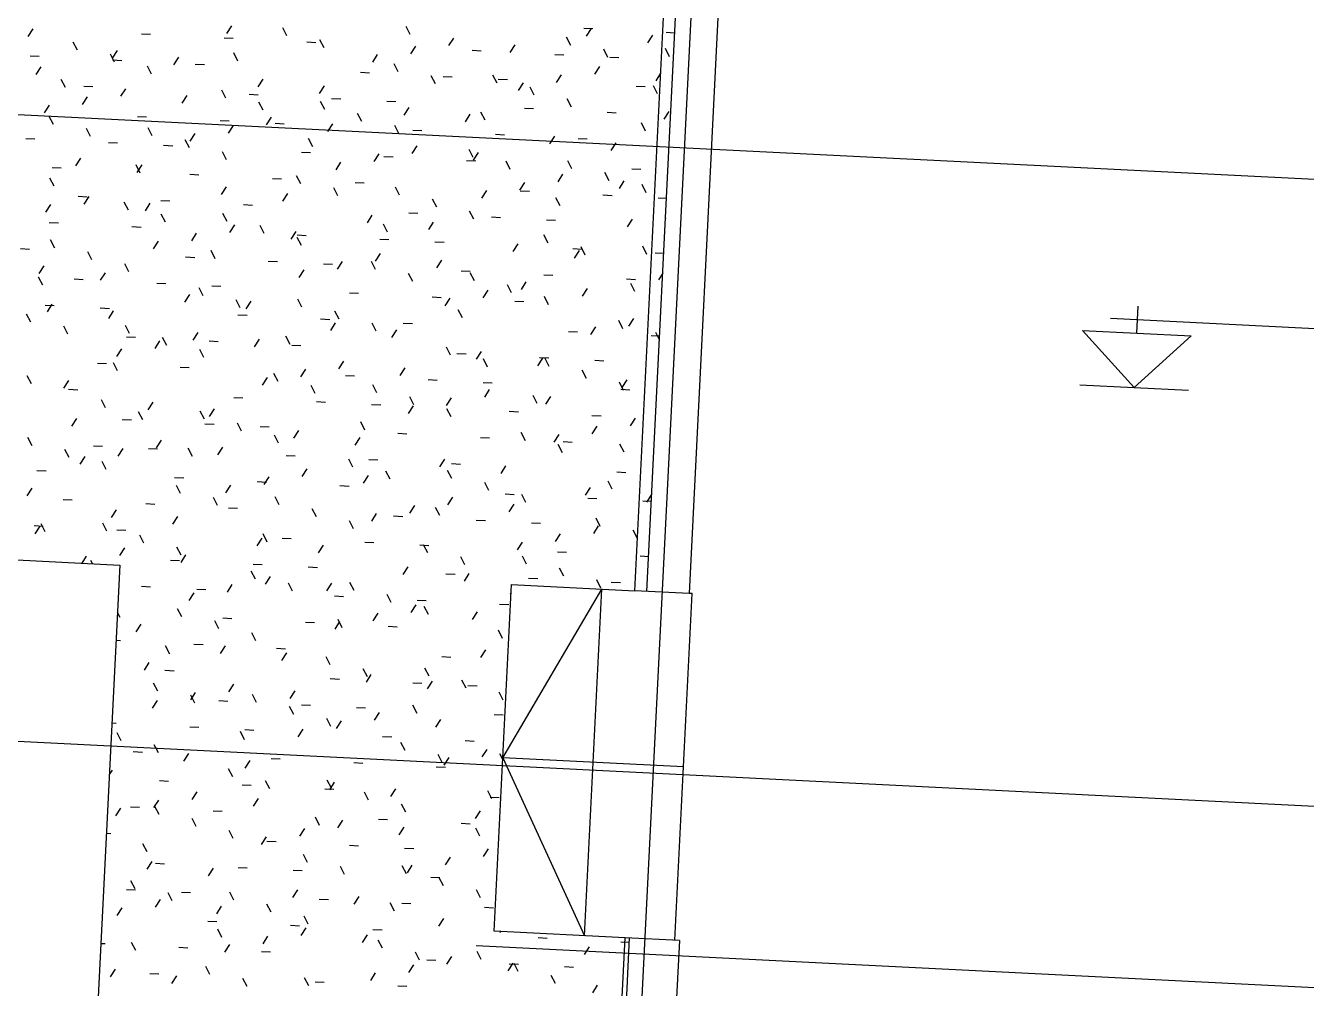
# Model space of a CAD drawing. Extents: x 549999 to 550212, y 1838161 to 1838467.
# Drawn here: x 550120.205 to 550124.451, y 1838351.249 to 1838354.439 of the extents above; entities that cross this region are included whole.
import ezdxf

# ---------------------------------------------------------------- set-up
doc = ezdxf.new("R2010")
doc.units = 0
for name, color, linetype in [('Level 13', 7, 'Continuous'), ('Level 15', 7, 'Continuous'), ('Level 18', 7, 'Continuous'), ('Level 24', 7, 'Continuous'), ('Level 33', 7, 'Continuous'), ('Level 36', 7, 'Continuous'), ('Level 4', 7, 'Continuous'), ('Level 8', 7, 'Continuous'), ('Level 9', 7, 'Continuous')]:
    doc.layers.add(name, color=color, linetype=linetype)

# ---------------------------------------------------------------- blocks, each defined once
blk = doc.blocks.new('SPOT_0')
at = {"layer": 'Level 24'}
for p, q in [((0, 0.2), (0, 0.3)), ((-0.1, 0.25), (0.8, 0.25)), ((0, 0), (-0.2, 0.2)), ((-0.2, 0.2), (0.2, 0.2)), ((0, 0), (-0.2, 0.2)), ((-0.2, 0.2), (0.2, 0.2)), ((0.2, 0.2), (0, 0)), ((0.2, 0.2), (0, 0)), ((-0.2, 0), (0.2, 0))]:
    blk.add_line(p, q, dxfattribs=at)

msp = doc.modelspace()

# ---------------------------------------------------------------- linework, layer by layer
at = {"layer": 'Level 13'}
msp.add_line((550122.3859, 1838351.9823), (550121.7866, 1838352.0122), dxfattribs=at)
at = {"layer": 'Level 15'}
for p, q in [((550120.2282, 1838354.4284), (550120.2118, 1838354.403)), ((550120.8875, 1838354.4379), (550120.8711, 1838354.4126)), ((550121.0711, 1838354.4048), (550121.0574, 1838354.4317)), ((550121.48, 1838354.4089), (550121.4663, 1838354.4358)), ((550122.055, 1838354.4304), (550122.0851, 1838354.4289)), ((550122.0797, 1838354.4298), (550122.0633, 1838354.4044)), ((550120.3764, 1838354.357), (550120.3626, 1838354.3839)), ((550120.5892, 1838354.4121), (550120.6193, 1838354.4106)), ((550120.8632, 1838354.3984), (550120.8933, 1838354.3969)), ((550121.1372, 1838354.3847), (550121.1673, 1838354.3832)), ((550121.1942, 1838354.3652), (550121.1805, 1838354.392)), ((550121.6236, 1838354.3978), (550121.6073, 1838354.3725)), ((550122.012, 1838354.3734), (550121.9983, 1838354.4002)), ((550122.2829, 1838354.4074), (550122.2666, 1838354.382)), ((550122.329, 1838354.4167), (550122.3573, 1838354.4153)), ((550120.2193, 1838354.339), (550120.2495, 1838354.3375)), ((550120.4995, 1838354.3173), (550120.4857, 1838354.3442)), ((550120.5082, 1838354.3563), (550120.4919, 1838354.331)), ((550120.9084, 1838354.3214), (550120.8946, 1838354.3483)), ((550121.3708, 1838354.3434), (550121.3544, 1838354.3181)), ((550121.4972, 1838354.3706), (550121.4808, 1838354.3453)), ((550121.6851, 1838354.3573), (550121.7152, 1838354.3558)), ((550121.8269, 1838354.3754), (550121.8105, 1838354.3501)), ((550121.9591, 1838354.3436), (550121.9892, 1838354.3421)), ((550122.1351, 1838354.3337), (550122.1214, 1838354.3606)), ((550122.3396, 1838354.3357), (550122.3258, 1838354.3626)), ((550120.2554, 1838354.302), (550120.239, 1838354.2766)), ((550120.4933, 1838354.3253), (550120.5234, 1838354.3238)), ((550120.6226, 1838354.2777), (550120.6088, 1838354.3045)), ((550120.7115, 1838354.3339), (550120.6951, 1838354.3086)), ((550120.7673, 1838354.3116), (550120.7974, 1838354.3101)), ((550121.4404, 1838354.2859), (550121.4266, 1838354.3127)), ((550122.1069, 1838354.3034), (550122.0905, 1838354.278)), ((550122.1417, 1838354.3345), (550122.1719, 1838354.333)), ((550120.3367, 1838354.2339), (550120.323, 1838354.2608)), ((550120.9915, 1838354.2619), (550120.9751, 1838354.2365)), ((550121.3152, 1838354.2842), (550121.3454, 1838354.2827)), ((550121.5635, 1838354.2462), (550121.5497, 1838354.273)), ((550121.5892, 1838354.2706), (550121.6194, 1838354.269)), ((550121.7679, 1838354.2482), (550121.7542, 1838354.2751)), ((550121.7719, 1838354.2614), (550121.802, 1838354.2599)), ((550121.9805, 1838354.2762), (550121.9641, 1838354.2508)), ((550122.3101, 1838354.2809), (550122.2938, 1838354.2556)), ((550120.3974, 1838354.2386), (550120.4276, 1838354.2371)), ((550120.5354, 1838354.2299), (550120.5191, 1838354.2046)), ((550120.8687, 1838354.1983), (550120.855, 1838354.2252)), ((550120.9454, 1838354.2112), (550120.9755, 1838354.2097)), ((550121.1947, 1838354.2394), (550121.1784, 1838354.2141)), ((550121.8541, 1838354.249), (550121.8377, 1838354.2236)), ((550121.891, 1838354.2086), (550121.8772, 1838354.2354)), ((550122.2285, 1838354.2386), (550122.2586, 1838354.2371)), ((550122.2999, 1838354.2127), (550122.2862, 1838354.2395)), ((550120.2826, 1838354.1755), (550120.2662, 1838354.1502)), ((550120.409, 1838354.2027), (550120.3926, 1838354.1774)), ((550120.7387, 1838354.2075), (550120.7223, 1838354.1821)), ((550120.9918, 1838354.1587), (550120.978, 1838354.1855)), ((550121.1963, 1838354.1607), (550121.1825, 1838354.1876)), ((550121.2193, 1838354.1975), (550121.2495, 1838354.196)), ((550121.402, 1838354.1884), (550121.4321, 1838354.1869)), ((550122.0141, 1838354.1689), (550122.0003, 1838354.1958)), ((550120.2971, 1838354.1108), (550120.2833, 1838354.1377)), ((550120.5755, 1838354.1381), (550120.6056, 1838354.1366)), ((550121.0187, 1838354.1354), (550121.0023, 1838354.1101)), ((550121.3193, 1838354.1211), (550121.3056, 1838354.1479)), ((550121.4748, 1838354.1674), (550121.4584, 1838354.1421)), ((550121.678, 1838354.145), (550121.6616, 1838354.1196)), ((550121.7283, 1838354.1252), (550121.7145, 1838354.152)), ((550121.8586, 1838354.1655), (550121.8888, 1838354.164)), ((550122.1326, 1838354.1518), (550122.1627, 1838354.1503)), ((550122.3373, 1838354.1545), (550122.321, 1838354.1292)), ((550120.4201, 1838354.0712), (550120.4064, 1838354.098)), ((550120.6246, 1838354.0732), (550120.6108, 1838354.1001)), ((550120.8495, 1838354.1244), (550120.8796, 1838354.1229)), ((550120.8923, 1838354.1083), (550120.8759, 1838354.0829)), ((550121.0321, 1838354.1153), (550121.0623, 1838354.1138)), ((550121.2219, 1838354.113), (550121.2056, 1838354.0877)), ((550121.4424, 1838354.0814), (550121.4287, 1838354.1083)), ((550121.4888, 1838354.0925), (550121.5189, 1838354.091)), ((550122.2603, 1838354.0896), (550122.2465, 1838354.1164)), ((550120.2056, 1838354.0651), (550120.2358, 1838354.0636)), ((550120.4796, 1838354.0514), (550120.5097, 1838354.0499)), ((550120.6623, 1838354.0422), (550120.6924, 1838354.0407)), ((550120.7477, 1838354.0336), (550120.7339, 1838354.0604)), ((550120.7659, 1838354.0811), (550120.7495, 1838354.0557)), ((550121.1566, 1838354.0376), (550121.1428, 1838354.0645)), ((550121.7627, 1838354.0788), (550121.7929, 1838354.0773)), ((550121.9581, 1838354.0729), (550121.9417, 1838354.0476)), ((550122.0367, 1838354.0651), (550122.0669, 1838354.0636)), ((550122.1613, 1838354.0505), (550122.1449, 1838354.0252)), ((550120.3866, 1838353.9995), (550120.3702, 1838353.9741)), ((550120.8708, 1838353.9939), (550120.857, 1838354.0207)), ((550121.1189, 1838354.0194), (550121.149, 1838354.0179)), ((550121.3755, 1838354.0138), (550121.3592, 1838353.9884)), ((550121.3929, 1838354.0057), (550121.423, 1838354.0042)), ((550121.502, 1838354.041), (550121.4856, 1838354.0156)), ((550121.6886, 1838354.0021), (550121.6748, 1838354.0289)), ((550121.7052, 1838354.0186), (550121.6888, 1838353.9932)), ((550120.2924, 1838353.9692), (550120.3225, 1838353.9677)), ((550120.5849, 1838353.9501), (550120.5712, 1838353.977)), ((550120.5898, 1838353.9771), (550120.5734, 1838353.9517)), ((550121.2491, 1838353.9866), (550121.2328, 1838353.9613)), ((550121.6668, 1838353.992), (550121.697, 1838353.9905)), ((550121.8117, 1838353.9624), (550121.7979, 1838353.9893)), ((550122.0161, 1838353.9645), (550122.0024, 1838353.9913)), ((550122.2148, 1838353.9646), (550122.2449, 1838353.9631)), ((550120.2991, 1838353.9064), (550120.2853, 1838353.9332)), ((550120.749, 1838353.9463), (550120.7792, 1838353.9448)), ((550121.023, 1838353.9326), (550121.0531, 1838353.9311)), ((550121.1169, 1838353.9146), (550121.1032, 1838353.9414)), ((550121.297, 1838353.9189), (550121.3271, 1838353.9174)), ((550121.8588, 1838353.9193), (550121.8424, 1838353.894)), ((550121.9852, 1838353.9465), (550121.9689, 1838353.9212)), ((550122.1392, 1838353.9248), (550122.1255, 1838353.9516)), ((550122.1885, 1838353.9241), (550122.1721, 1838353.8987)), ((550120.3792, 1838353.8733), (550120.4093, 1838353.8718)), ((550120.4138, 1838353.8731), (550120.3974, 1838353.8477)), ((550120.8699, 1838353.905), (550120.8535, 1838353.8797)), ((550121.0731, 1838353.8826), (550121.0567, 1838353.8573)), ((550121.24, 1838353.8749), (550121.2263, 1838353.9018)), ((550121.4445, 1838353.8769), (550121.4307, 1838353.9038)), ((550121.7324, 1838353.8921), (550121.716, 1838353.8668)), ((550121.8449, 1838353.8916), (550121.8751, 1838353.89)), ((550122.1189, 1838353.8779), (550122.149, 1838353.8763)), ((550122.2623, 1838353.8851), (550122.2485, 1838353.912)), ((550120.2873, 1838353.8459), (550120.271, 1838353.8205)), ((550120.5453, 1838353.8271), (550120.5315, 1838353.8539)), ((550120.617, 1838353.8506), (550120.6006, 1838353.8253)), ((550120.6531, 1838353.8596), (550120.6833, 1838353.8581)), ((550120.9271, 1838353.8459), (550120.9572, 1838353.8444)), ((550121.5676, 1838353.8373), (550121.5538, 1838353.8641)), ((550121.9765, 1838353.8414), (550121.9627, 1838353.8682)), ((550122.3016, 1838353.8687), (550122.3299, 1838353.8673)), ((550120.2833, 1838353.7865), (550120.3134, 1838353.785)), ((550120.6684, 1838353.7874), (550120.6546, 1838353.8142)), ((550120.8728, 1838353.7894), (550120.8591, 1838353.8163)), ((550121.3531, 1838353.8106), (550121.3367, 1838353.7852)), ((550121.4751, 1838353.8185), (550121.5052, 1838353.817)), ((550121.5564, 1838353.7881), (550121.54, 1838353.7628)), ((550121.6906, 1838353.7976), (550121.6769, 1838353.8245)), ((550121.749, 1838353.8048), (550121.7792, 1838353.8033)), ((550121.9317, 1838353.7957), (550121.9618, 1838353.7942)), ((550122.2157, 1838353.7977), (550122.1993, 1838353.7723)), ((550122.3266, 1838353.8009), (550122.3257, 1838353.7995)), ((550120.5572, 1838353.7728), (550120.5874, 1838353.7713)), ((550120.7706, 1838353.7514), (550120.7542, 1838353.7261)), ((550120.897, 1838353.7786), (550120.8807, 1838353.7533)), ((550120.9959, 1838353.7498), (550120.9821, 1838353.7766)), ((550121.1003, 1838353.7562), (550121.0839, 1838353.7308)), ((550121.1052, 1838353.7454), (550121.1353, 1838353.7439)), ((550121.4048, 1838353.7539), (550121.391, 1838353.7807)), ((550121.9368, 1838353.7183), (550121.923, 1838353.7451)), ((550120.3012, 1838353.7019), (550120.2874, 1838353.7288)), ((550120.6442, 1838353.7242), (550120.6278, 1838353.6989)), ((550121.119, 1838353.7101), (550121.1052, 1838353.737)), ((550121.3792, 1838353.7317), (550121.4093, 1838353.7302)), ((550121.5618, 1838353.7226), (550121.592, 1838353.7211)), ((550121.8364, 1838353.7161), (550121.82, 1838353.6907)), ((550122.0599, 1838353.6786), (550122.0461, 1838353.7055)), ((550122.2643, 1838353.6807), (550122.2506, 1838353.7075)), ((550120.1874, 1838353.6998), (550120.2175, 1838353.6982)), ((550120.4242, 1838353.6623), (550120.4105, 1838353.6891)), ((550120.7353, 1838353.6724), (550120.7655, 1838353.6709)), ((550120.8332, 1838353.6664), (550120.8194, 1838353.6932)), ((550121.3803, 1838353.6841), (550121.3639, 1838353.6588)), ((550121.5835, 1838353.6617), (550121.5672, 1838353.6364)), ((550122.0185, 1838353.6998), (550122.0486, 1838353.6983)), ((550122.0396, 1838353.6937), (550122.0233, 1838353.6683)), ((550122.2924, 1838353.6861), (550122.3208, 1838353.6847)), ((550120.2649, 1838353.6426), (550120.2485, 1838353.6173)), ((550120.4682, 1838353.6202), (550120.4518, 1838353.5949)), ((550120.5473, 1838353.6226), (550120.5336, 1838353.6495)), ((550121.0093, 1838353.6587), (550121.0394, 1838353.6572)), ((550121.1275, 1838353.6298), (550121.1111, 1838353.6044)), ((550121.192, 1838353.6495), (550121.2221, 1838353.648)), ((550121.2539, 1838353.6569), (550121.2375, 1838353.6316)), ((550121.3651, 1838353.6308), (550121.3514, 1838353.6576)), ((550121.4882, 1838353.5911), (550121.4745, 1838353.618)), ((550121.6486, 1838353.6267), (550121.6787, 1838353.6252)), ((550121.6927, 1838353.5932), (550121.6789, 1838353.62)), ((550122.3175, 1838353.6182), (550122.3033, 1838353.5963)), ((550120.2615, 1838353.5788), (550120.2477, 1838353.6057)), ((550120.3655, 1838353.5993), (550120.3956, 1838353.5978)), ((550120.6394, 1838353.5856), (550120.6696, 1838353.5841)), ((550120.8221, 1838353.5765), (550120.8522, 1838353.575)), ((550121.8158, 1838353.5535), (550121.802, 1838353.5803)), ((550121.8636, 1838353.5897), (550121.8472, 1838353.5643)), ((550121.9226, 1838353.613), (550121.9527, 1838353.6115)), ((550122.1965, 1838353.5993), (550122.2267, 1838353.5978)), ((550122.2247, 1838353.5576), (550122.2109, 1838353.5844)), ((550120.7482, 1838353.5482), (550120.7318, 1838353.5228)), ((550120.7935, 1838353.5433), (550120.7797, 1838353.5701)), ((550121.121, 1838353.5057), (550121.1073, 1838353.5325)), ((550121.2787, 1838353.5536), (550121.3089, 1838353.5521)), ((550121.5527, 1838353.5399), (550121.5828, 1838353.5384)), ((550121.6107, 1838353.5353), (550121.5944, 1838353.5099)), ((550121.7372, 1838353.5625), (550121.7208, 1838353.5371)), ((550121.9388, 1838353.5138), (550121.9251, 1838353.5407)), ((550122.0668, 1838353.5672), (550122.0504, 1838353.5419)), ((550120.2696, 1838353.5125), (550120.2997, 1838353.511)), ((550120.2921, 1838353.5162), (550120.2757, 1838353.4909)), ((550120.4522, 1838353.5034), (550120.4824, 1838353.5019)), ((550120.4953, 1838353.4938), (550120.479, 1838353.4684)), ((550120.9166, 1838353.5036), (550120.9028, 1838353.5305)), ((550120.9514, 1838353.5258), (550120.935, 1838353.5004)), ((550121.2441, 1838353.466), (550121.2303, 1838353.4928)), ((550121.653, 1838353.4701), (550121.6393, 1838353.4969)), ((550121.8267, 1838353.5262), (550121.8568, 1838353.5247)), ((550120.2218, 1838353.4558), (550120.2081, 1838353.4826)), ((550120.9088, 1838353.4806), (550120.939, 1838353.4791)), ((550121.1828, 1838353.4669), (550121.213, 1838353.4654)), ((550121.2315, 1838353.4537), (550121.2151, 1838353.4284)), ((550121.3672, 1838353.4263), (550121.3534, 1838353.4532)), ((550121.4568, 1838353.4532), (550121.4869, 1838353.4517)), ((550122.185, 1838353.4345), (550122.1712, 1838353.4614)), ((550122.2204, 1838353.468), (550122.2041, 1838353.4427)), ((550120.3449, 1838353.4161), (550120.3311, 1838353.443)), ((550120.5494, 1838353.4181), (550120.5356, 1838353.445)), ((550120.539, 1838353.4075), (550120.5691, 1838353.406)), ((550120.6724, 1838353.3785), (550120.6587, 1838353.4053)), ((550120.7754, 1838353.4218), (550120.759, 1838353.3964)), ((550121.0814, 1838353.3826), (550121.0676, 1838353.4094)), ((550121.4347, 1838353.4313), (550121.4183, 1838353.4059)), ((550122.0048, 1838353.4258), (550122.0349, 1838353.4243)), ((550122.094, 1838353.4408), (550122.0776, 1838353.4155)), ((550122.2787, 1838353.4121), (550122.3071, 1838353.4107)), ((550122.3065, 1838353.398), (550122.2943, 1838353.4217)), ((550120.5225, 1838353.3674), (550120.5062, 1838353.342)), ((550120.649, 1838353.3946), (550120.6326, 1838353.3692)), ((550120.7955, 1838353.3388), (550120.7818, 1838353.3657)), ((550120.813, 1838353.3938), (550120.8431, 1838353.3923)), ((550120.9786, 1838353.3993), (550120.9622, 1838353.374)), ((550121.0869, 1838353.3801), (550121.1171, 1838353.3786)), ((550121.6134, 1838353.347), (550121.5996, 1838353.3738)), ((550120.4431, 1838353.3208), (550120.4732, 1838353.3192)), ((550120.5097, 1838353.2951), (550120.4959, 1838353.3219)), ((550121.2587, 1838353.3273), (550121.2423, 1838353.3019)), ((550121.6349, 1838353.3527), (550121.665, 1838353.3512)), ((550121.7147, 1838353.3592), (550121.6984, 1838353.3339)), ((550121.7364, 1838353.3073), (550121.7227, 1838353.3342)), ((550121.918, 1838353.3368), (550121.9016, 1838353.3115)), ((550121.9089, 1838353.339), (550121.939, 1838353.3375)), ((550121.9409, 1838353.3094), (550121.9271, 1838353.3362)), ((550122.0915, 1838353.3299), (550122.1217, 1838353.3284)), ((550120.2239, 1838353.2513), (550120.2101, 1838353.2782)), ((550120.7171, 1838353.3071), (550120.7472, 1838353.3056)), ((550121.0417, 1838353.2595), (550121.0279, 1838353.2863)), ((550121.1322, 1838353.3001), (550121.1159, 1838353.2747)), ((550121.265, 1838353.2797), (550121.2952, 1838353.2782)), ((550121.4619, 1838353.3049), (550121.4455, 1838353.2795)), ((550122.064, 1838353.2697), (550122.0502, 1838353.2966)), ((550120.3465, 1838353.2634), (550120.3301, 1838353.238)), ((550121.0058, 1838353.2729), (550120.9894, 1838353.2476)), ((550121.1648, 1838353.2198), (550121.151, 1838353.2467)), ((550121.3692, 1838353.2219), (550121.3555, 1838353.2487)), ((550121.539, 1838353.266), (550121.5691, 1838353.2645)), ((550121.7216, 1838353.2568), (550121.7518, 1838353.2553)), ((550122.1871, 1838353.23), (550122.1733, 1838353.2569)), ((550122.198, 1838353.2648), (550122.1816, 1838353.2394)), ((550120.3472, 1838353.234), (550120.3773, 1838353.2325)), ((550120.47, 1838353.172), (550120.4563, 1838353.1988)), ((550120.8951, 1838353.2066), (550120.9253, 1838353.2051)), ((550121.1691, 1838353.1929), (550121.1993, 1838353.1914)), ((550121.4923, 1838353.1822), (550121.4786, 1838353.2091)), ((550121.6155, 1838353.2056), (550121.5991, 1838353.1803)), ((550121.7419, 1838353.2328), (550121.7256, 1838353.2075)), ((550121.9012, 1838353.1863), (550121.8875, 1838353.2131)), ((550121.9452, 1838353.2104), (550121.9288, 1838353.185)), ((550122.1783, 1838353.234), (550122.2084, 1838353.2325)), ((550120.5931, 1838353.1323), (550120.5794, 1838353.1592)), ((550120.6265, 1838353.1913), (550120.6102, 1838353.166)), ((550120.7976, 1838353.1344), (550120.7838, 1838353.1612)), ((550120.8298, 1838353.1689), (550120.8134, 1838353.1436)), ((550121.3518, 1838353.1838), (550121.3819, 1838353.1823)), ((550121.4891, 1838353.1784), (550121.4727, 1838353.1531)), ((550121.6154, 1838353.1425), (550121.6016, 1838353.1694)), ((550121.8084, 1838353.1609), (550121.8385, 1838353.1594)), ((550120.3737, 1838353.1369), (550120.3573, 1838353.1116)), ((550120.5253, 1838353.1335), (550120.5554, 1838353.132)), ((550120.7993, 1838353.1198), (550120.8294, 1838353.1183)), ((550120.9207, 1838353.0947), (550120.9069, 1838353.1215)), ((550120.9819, 1838353.1107), (550121.012, 1838353.1092)), ((550121.3296, 1838353.0988), (550121.3158, 1838353.1256)), ((550122.0824, 1838353.1472), (550122.1125, 1838353.1457)), ((550122.0988, 1838353.1112), (550122.0824, 1838353.0858)), ((550122.2252, 1838353.1383), (550122.2088, 1838353.113)), ((550120.2259, 1838353.0469), (550120.2122, 1838353.0737)), ((550120.6537, 1838353.0649), (550120.6373, 1838353.0396)), ((550121.0437, 1838353.055), (550121.03, 1838353.0819)), ((550121.1098, 1838353.0969), (550121.0934, 1838353.0715)), ((550121.313, 1838353.0744), (550121.2967, 1838353.0491)), ((550121.4385, 1838353.0879), (550121.4687, 1838353.0864)), ((550121.7125, 1838353.0742), (550121.7427, 1838353.0727)), ((550121.8616, 1838353.0632), (550121.8478, 1838353.0901)), ((550121.9724, 1838353.084), (550121.956, 1838353.0586)), ((550120.349, 1838353.0072), (550120.3352, 1838353.034)), ((550120.4294, 1838353.0468), (550120.4595, 1838353.0453)), ((550120.5273, 1838353.0377), (550120.5109, 1838353.0124)), ((550120.612, 1838353.0376), (550120.6422, 1838353.0361)), ((550120.7579, 1838353.0113), (550120.7441, 1838353.0381)), ((550120.857, 1838353.0425), (550120.8406, 1838353.0171)), ((550121.9846, 1838353.0235), (550121.9709, 1838353.0504)), ((550121.9865, 1838353.0605), (550122.0166, 1838353.059)), ((550122.1891, 1838353.0256), (550122.1753, 1838353.0524)), ((550120.4009, 1838353.0105), (550120.3845, 1838352.9852)), ((550120.4721, 1838352.9675), (550120.4583, 1838352.9944)), ((550121.0687, 1838353.0148), (550121.0988, 1838353.0133)), ((550121.2899, 1838352.9757), (550121.2761, 1838353.0026)), ((550121.3426, 1838353.0011), (550121.3728, 1838352.9996)), ((550121.5931, 1838353.0024), (550121.5767, 1838352.977)), ((550121.6166, 1838352.9874), (550121.6468, 1838352.9859)), ((550121.7963, 1838352.98), (550121.7799, 1838352.9546)), ((550120.2422, 1838352.9646), (550120.2723, 1838352.9631)), ((550120.6988, 1838352.9418), (550120.7289, 1838352.9402)), ((550121.0106, 1838352.9432), (550120.9942, 1838352.9179)), ((550121.137, 1838352.9704), (550121.1206, 1838352.9451)), ((550121.3402, 1838352.948), (550121.3239, 1838352.9227)), ((550121.413, 1838352.936), (550121.3992, 1838352.9629)), ((550121.6174, 1838352.9381), (550121.6037, 1838352.9649)), ((550122.1646, 1838352.96), (550122.1947, 1838352.9585)), ((550120.2248, 1838352.9065), (550120.2085, 1838352.8812)), ((550120.7182, 1838352.8882), (550120.7045, 1838352.915)), ((550120.8841, 1838352.9161), (550120.8678, 1838352.8907)), ((550120.9728, 1838352.9281), (550121.0029, 1838352.9265)), ((550121.2468, 1838352.9144), (550121.2769, 1838352.9129)), ((550121.7405, 1838352.8984), (550121.7268, 1838352.9253)), ((550122.0763, 1838352.9079), (550122.06, 1838352.8826)), ((550122.1494, 1838352.9025), (550122.1357, 1838352.9294)), ((550120.3289, 1838352.8687), (550120.3591, 1838352.8672)), ((550120.6029, 1838352.855), (550120.633, 1838352.8535)), ((550120.8413, 1838352.8485), (550120.8276, 1838352.8754)), ((550121.0458, 1838352.8506), (550121.032, 1838352.8774)), ((550121.6203, 1838352.876), (550121.6039, 1838352.8506)), ((550121.7947, 1838352.887), (550121.8248, 1838352.8855)), ((550121.8235, 1838352.8535), (550121.8071, 1838352.8282)), ((550121.8636, 1838352.8588), (550121.8498, 1838352.8856)), ((550122.0687, 1838352.8733), (550122.0988, 1838352.8718)), ((550122.2513, 1838352.8641), (550122.2797, 1838352.8627)), ((550122.2796, 1838352.8855), (550122.2632, 1838352.8601)), ((550120.5049, 1838352.8345), (550120.4885, 1838352.8091)), ((550120.7081, 1838352.8121), (550120.6917, 1838352.7867)), ((550120.8769, 1838352.8413), (550120.907, 1838352.8398)), ((550121.1689, 1838352.8109), (550121.1551, 1838352.8378)), ((550121.3674, 1838352.8216), (550121.351, 1838352.7962)), ((550121.4248, 1838352.8139), (550121.455, 1838352.8124)), ((550121.4938, 1838352.8488), (550121.4775, 1838352.8234)), ((550121.5778, 1838352.815), (550121.564, 1838352.8419)), ((550120.233, 1838352.7819), (550120.2632, 1838352.7804)), ((550120.252, 1838352.7801), (550120.2356, 1838352.7548)), ((550120.2697, 1838352.761), (550120.2559, 1838352.7879)), ((550120.4741, 1838352.7631), (550120.4604, 1838352.7899)), ((550120.507, 1838352.7682), (550120.5372, 1838352.7667)), ((550121.292, 1838352.7712), (550121.2782, 1838352.7981)), ((550121.6988, 1838352.8002), (550121.729, 1838352.7987)), ((550121.8815, 1838352.7911), (550121.9116, 1838352.7896)), ((550122.1035, 1838352.7815), (550122.0872, 1838352.7562)), ((550122.1098, 1838352.7794), (550122.096, 1838352.8063)), ((550120.5972, 1838352.7234), (550120.5834, 1838352.7503)), ((550120.9881, 1838352.74), (550120.9718, 1838352.7147)), ((550121.0061, 1838352.7275), (550120.9924, 1838352.7543)), ((550121.055, 1838352.7408), (550121.0851, 1838352.7393)), ((550121.3289, 1838352.7271), (550121.3591, 1838352.7256)), ((550121.8507, 1838352.7271), (550121.8343, 1838352.7018)), ((550121.9771, 1838352.7543), (550121.9607, 1838352.729)), ((550122.2329, 1838352.7398), (550122.2191, 1838352.7666)), ((550120.5321, 1838352.7081), (550120.5157, 1838352.6827)), ((550120.7203, 1838352.6837), (550120.7065, 1838352.7106)), ((550120.7353, 1838352.6856), (550120.7189, 1838352.6603)), ((550121.1914, 1838352.7176), (550121.175, 1838352.6922)), ((550121.5116, 1838352.718), (550121.5417, 1838352.7165)), ((550121.5381, 1838352.6919), (550121.5244, 1838352.7188)), ((550121.9682, 1838352.6952), (550121.9984, 1838352.6937)), ((550120.4056, 1838352.6809), (550120.3907, 1838352.6577)), ((550120.4263, 1838352.656), (550120.4207, 1838352.6668)), ((550120.6851, 1838352.6678), (550120.7152, 1838352.6663)), ((550120.9591, 1838352.6541), (550120.9892, 1838352.6526)), ((550121.1417, 1838352.6449), (550121.1719, 1838352.6434)), ((550121.4714, 1838352.6455), (550121.455, 1838352.6202)), ((550121.6612, 1838352.6523), (550121.6474, 1838352.6791)), ((550121.8657, 1838352.6543), (550121.8519, 1838352.6812)), ((550121.9887, 1838352.6146), (550121.975, 1838352.6415)), ((550122.2422, 1838352.6815), (550122.2706, 1838352.6801)), ((550120.9665, 1838352.6044), (550120.9527, 1838352.6313)), ((550121.0153, 1838352.6136), (550120.999, 1838352.5882)), ((550121.5984, 1838352.6221), (550121.6285, 1838352.6206)), ((550121.6746, 1838352.6231), (550121.6583, 1838352.5978)), ((550121.8723, 1838352.6084), (550121.9025, 1838352.6069)), ((550122.1118, 1838352.575), (550122.0981, 1838352.6018)), ((550120.5892, 1838352.581), (550120.6193, 1838352.5795)), ((550120.7625, 1838352.5592), (550120.7461, 1838352.5339)), ((550120.7719, 1838352.5719), (550120.802, 1838352.5704)), ((550120.8889, 1838352.5864), (550120.8725, 1838352.5611)), ((550121.0895, 1838352.5647), (550121.0758, 1838352.5916)), ((550121.2186, 1838352.5912), (550121.2022, 1838352.5658)), ((550121.294, 1838352.5668), (550121.2802, 1838352.5936)), ((550121.8138, 1838352.5551), (550121.8122, 1838352.5581)), ((550122.1463, 1838352.5947), (550122.1765, 1838352.5932)), ((550121.2285, 1838352.5491), (550121.2586, 1838352.5475)), ((550121.4171, 1838352.5271), (550121.4033, 1838352.554)), ((550121.4986, 1838352.5191), (550121.4822, 1838352.4938)), ((550121.5025, 1838352.5354), (550121.5326, 1838352.5339)), ((550121.5402, 1838352.4875), (550121.5264, 1838352.5143)), ((550121.7764, 1838352.5217), (550121.8066, 1838352.5202)), ((550120.5179, 1838352.4772), (550120.5091, 1838352.4943)), ((550120.7223, 1838352.4793), (550120.7086, 1838352.5061)), ((550120.8586, 1838352.476), (550120.8888, 1838352.4745)), ((550121.2543, 1838352.4437), (550121.2406, 1838352.4706)), ((550121.3722, 1838352.4919), (550121.3558, 1838352.4666)), ((550121.7018, 1838352.4967), (550121.6855, 1838352.4713)), ((550120.5864, 1838352.4552), (550120.5701, 1838352.4299)), ((550120.8454, 1838352.4396), (550120.8317, 1838352.4665)), ((550121.1326, 1838352.4623), (550121.1627, 1838352.4608)), ((550121.2458, 1838352.4647), (550121.2294, 1838352.4394)), ((550121.4066, 1838352.4486), (550121.4367, 1838352.4471)), ((550121.7863, 1838352.4081), (550121.7726, 1838352.435)), ((550120.5045, 1838352.4021), (550120.5189, 1838352.4014)), ((550120.7627, 1838352.3892), (550120.7929, 1838352.3877)), ((550120.9685, 1838352.4), (550120.9547, 1838352.4268)), ((550120.6827, 1838352.3562), (550120.6689, 1838352.3831)), ((550120.8665, 1838352.3832), (550120.8501, 1838352.3578)), ((550121.0367, 1838352.3755), (550121.0668, 1838352.374)), ((550121.0697, 1838352.3607), (550121.0533, 1838352.3354)), ((550121.2147, 1838352.3206), (550121.2009, 1838352.3475)), ((550121.5847, 1838352.3481), (550121.6148, 1838352.3466)), ((550121.729, 1838352.3703), (550121.7127, 1838352.3449)), ((550120.6136, 1838352.3288), (550120.5973, 1838352.3034)), ((550120.6668, 1838352.3025), (550120.697, 1838352.301)), ((550121.3377, 1838352.281), (550121.324, 1838352.3078)), ((550121.5422, 1838352.283), (550121.5284, 1838352.3099)), ((550120.643, 1838352.2331), (550120.6292, 1838352.26)), ((550121.2148, 1838352.2751), (550121.2449, 1838352.2736)), ((550121.3498, 1838352.2887), (550121.3334, 1838352.2633)), ((550121.4888, 1838352.2614), (550121.5189, 1838352.2599)), ((550121.553, 1838352.2663), (550121.5366, 1838352.2409)), ((550121.6653, 1838352.2433), (550121.6515, 1838352.2702)), ((550120.7672, 1838352.2295), (550120.7509, 1838352.2042)), ((550120.7661, 1838352.1935), (550120.7523, 1838352.2203)), ((550120.8937, 1838352.2567), (550120.8773, 1838352.2314)), ((550120.9705, 1838352.1955), (550120.9568, 1838352.2224)), ((550121.0969, 1838352.2343), (550121.0805, 1838352.209)), ((550121.6714, 1838352.2522), (550121.7016, 1838352.2507)), ((550121.7884, 1838352.2037), (550121.7746, 1838352.2305)), ((550120.6408, 1838352.2024), (550120.6245, 1838352.177)), ((550120.8449, 1838352.202), (550120.8751, 1838352.2005)), ((550121.0936, 1838352.1558), (550121.0799, 1838352.1827)), ((550121.1189, 1838352.1883), (550121.149, 1838352.1868)), ((550121.3016, 1838352.1792), (550121.3317, 1838352.1777)), ((550121.5025, 1838352.1599), (550121.4888, 1838352.1868)), ((550121.2167, 1838352.1162), (550121.2029, 1838352.143)), ((550121.2505, 1838352.1351), (550121.2341, 1838352.1097)), ((550121.3769, 1838352.1623), (550121.3606, 1838352.1369)), ((550121.5802, 1838352.1398), (550121.5638, 1838352.1145)), ((550121.7582, 1838352.1564), (550121.7883, 1838352.1549)), ((550120.4908, 1838352.1282), (550120.5052, 1838352.1274)), ((550120.522, 1838352.0683), (550120.5082, 1838352.0952)), ((550120.749, 1838352.1153), (550120.7792, 1838352.1137)), ((550120.9309, 1838352.0724), (550120.9171, 1838352.0993)), ((550120.9317, 1838352.1061), (550120.9618, 1838352.1046)), ((550121.1241, 1838352.1079), (550121.1077, 1838352.0825)), ((550120.6451, 1838352.0287), (550120.6313, 1838352.0555)), ((550121.3883, 1838352.0833), (550121.4185, 1838352.0818)), ((550121.4629, 1838352.0368), (550121.4491, 1838352.0637)), ((550121.6623, 1838352.0696), (550121.6924, 1838352.0681)), ((550120.5618, 1838352.0331), (550120.592, 1838352.0316)), ((550120.7448, 1838352.0263), (550120.7284, 1838352.001)), ((550120.9481, 1838352.0039), (550120.9317, 1838351.9785)), ((550121.0184, 1838352.0102), (550121.0486, 1838352.0087)), ((550121.586, 1838351.9972), (550121.5722, 1838352.024)), ((550121.6074, 1838352.0134), (550121.591, 1838351.9881)), ((550121.7338, 1838352.0406), (550121.7174, 1838352.0153)), ((550121.7864, 1838352.0071), (550121.7766, 1838352.0261)), ((550120.492, 1838351.9719), (550120.4822, 1838351.9569)), ((550120.8912, 1838351.9493), (550120.8775, 1838351.9762)), ((550121.2924, 1838351.9965), (550121.3226, 1838351.995)), ((550121.5664, 1838351.9828), (550121.5965, 1838351.9813)), ((550120.6486, 1838351.9372), (550120.6787, 1838351.9357)), ((550120.9226, 1838351.9235), (550120.9527, 1838351.922)), ((550121.0143, 1838351.9097), (550121.0005, 1838351.9365)), ((550121.2188, 1838351.9117), (550121.205, 1838351.9386)), ((550121.2281, 1838351.9318), (550121.2117, 1838351.9065)), ((550120.772, 1838351.8999), (550120.7556, 1838351.8745)), ((550120.9752, 1838351.8775), (550120.9589, 1838351.8521)), ((550121.1965, 1838351.9098), (550121.2267, 1838351.9083)), ((550121.3418, 1838351.872), (550121.3281, 1838351.8989)), ((550121.4313, 1838351.9094), (550121.415, 1838351.8841)), ((550121.7507, 1838351.8761), (550121.737, 1838351.903)), ((550121.7445, 1838351.8824), (550121.7746, 1838351.8809)), ((550120.5192, 1838351.8455), (550120.5028, 1838351.8202)), ((550120.5527, 1838351.8504), (550120.5828, 1838351.8489)), ((550120.6456, 1838351.8727), (550120.6292, 1838351.8474)), ((550120.6471, 1838351.8242), (550120.6333, 1838351.8511)), ((550120.8267, 1838351.8367), (550120.8568, 1838351.8352)), ((550121.4649, 1838351.8324), (550121.4512, 1838351.8592)), ((550121.7114, 1838351.8374), (550121.695, 1838351.812)), ((550120.7702, 1838351.7845), (550120.7564, 1838351.8114)), ((550121.1791, 1838351.7886), (550121.1653, 1838351.8155)), ((550121.2553, 1838351.8054), (550121.2389, 1838351.7801)), ((550121.3746, 1838351.8093), (550121.4048, 1838351.8078)), ((550121.6486, 1838351.7956), (550121.6787, 1838351.7941)), ((550120.4725, 1838351.7629), (550120.4869, 1838351.7621)), ((550120.8933, 1838351.7449), (550120.8795, 1838351.7717)), ((550121.0024, 1838351.751), (550120.9861, 1838351.7257)), ((550121.1289, 1838351.7782), (550121.1125, 1838351.7529)), ((550121.4585, 1838351.783), (550121.4421, 1838351.7577)), ((550121.7111, 1838351.7531), (550121.6973, 1838351.7799)), ((550120.6074, 1838351.7011), (550120.5937, 1838351.728)), ((550121.0047, 1838351.7363), (550121.0349, 1838351.7347)), ((550121.2787, 1838351.7226), (550121.3089, 1838351.7211)), ((550121.4614, 1838351.7134), (550121.4915, 1838351.7119)), ((550121.7386, 1838351.711), (550121.7222, 1838351.6856)), ((550120.6232, 1838351.6695), (550120.6068, 1838351.6441)), ((550121.1394, 1838351.6655), (550121.1257, 1838351.6924)), ((550121.6121, 1838351.6838), (550121.5958, 1838351.6584)), ((550120.6349, 1838351.6632), (550120.665, 1838351.6617)), ((550120.8264, 1838351.647), (550120.81, 1838351.6217)), ((550120.9089, 1838351.6495), (550120.939, 1838351.648)), ((550121.0915, 1838351.6404), (550121.1216, 1838351.6389)), ((550121.2625, 1838351.6259), (550121.2487, 1838351.6527)), ((550121.467, 1838351.6279), (550121.4532, 1838351.6548)), ((550121.4857, 1838351.6566), (550121.4693, 1838351.6312)), ((550120.5678, 1838351.578), (550120.554, 1838351.6049)), ((550121.5481, 1838351.6175), (550121.5783, 1838351.616)), ((550121.59, 1838351.5883), (550121.5763, 1838351.6151)), ((550120.539, 1838351.5764), (550120.5691, 1838351.5749)), ((550120.6504, 1838351.543), (550120.634, 1838351.5177)), ((550120.6909, 1838351.5384), (550120.6771, 1838351.5652)), ((550120.7216, 1838351.5673), (550120.7518, 1838351.5658)), ((550120.8953, 1838351.5404), (550120.8815, 1838351.5673)), ((550121.1064, 1838351.575), (550121.0901, 1838351.5497)), ((550121.1783, 1838351.5445), (550121.2084, 1838351.543)), ((550121.3097, 1838351.5526), (550121.2933, 1838351.5272)), ((550121.7131, 1838351.5486), (550121.6994, 1838351.5755)), ((550120.5239, 1838351.5159), (550120.5076, 1838351.4905)), ((550120.8536, 1838351.5206), (550120.8372, 1838351.4953)), ((550121.0184, 1838351.5008), (550121.0046, 1838351.5276)), ((550121.4273, 1838351.5048), (550121.4135, 1838351.5317)), ((550121.4522, 1838351.5308), (550121.4824, 1838351.5293)), ((550121.7262, 1838351.5171), (550121.7564, 1838351.5156)), ((550120.8084, 1838351.4714), (550120.8385, 1838351.4699)), ((550121.0824, 1838351.4577), (550121.1125, 1838351.4562)), ((550121.1415, 1838351.4611), (550121.1277, 1838351.4879)), ((550121.5897, 1838351.4805), (550121.5733, 1838351.4552)), ((550120.8556, 1838351.4173), (550120.8419, 1838351.4442)), ((550121.0072, 1838351.4214), (550120.9908, 1838351.396)), ((550121.1336, 1838351.4486), (550121.1173, 1838351.4232)), ((550121.3369, 1838351.4261), (550121.3205, 1838351.4008)), ((550121.3564, 1838351.444), (550121.3865, 1838351.4425)), ((550121.3876, 1838351.3818), (550121.3739, 1838351.4086)), ((550121.7792, 1838351.4369), (550121.7766, 1838351.4328)), ((550121.9043, 1838351.4166), (550121.9344, 1838351.4151)), ((550120.4543, 1838351.3976), (550120.4687, 1838351.3968)), ((550120.5698, 1838351.3736), (550120.556, 1838351.4004)), ((550120.7125, 1838351.3846), (550120.7426, 1838351.3831)), ((550120.8808, 1838351.3942), (550120.8644, 1838351.3688)), ((550120.9865, 1838351.3709), (550121.0166, 1838351.3694)), ((550121.5107, 1838351.3421), (550121.497, 1838351.369)), ((550121.7152, 1838351.3441), (550121.7014, 1838351.371)), ((550122.073, 1838351.3861), (550122.0566, 1838351.3607)), ((550122.1783, 1838351.4029), (550122.2067, 1838351.4015)), ((550121.4905, 1838351.3269), (550121.4741, 1838351.3016)), ((550121.5344, 1838351.3436), (550121.5646, 1838351.342)), ((550121.6169, 1838351.3541), (550121.6005, 1838351.3288)), ((550121.8201, 1838351.3317), (550121.8038, 1838351.3063)), ((550121.8084, 1838351.3299), (550121.8386, 1838351.3284)), ((550121.8383, 1838351.3045), (550121.8245, 1838351.3313)), ((550120.5015, 1838351.3126), (550120.4851, 1838351.2873)), ((550120.6166, 1838351.2979), (550120.6468, 1838351.2964)), ((550120.7047, 1838351.2902), (550120.6884, 1838351.2648)), ((550120.816, 1838351.2943), (550120.8022, 1838351.3211)), ((550120.9391, 1838351.2546), (550120.9253, 1838351.2814)), ((550121.1435, 1838351.2566), (550121.1298, 1838351.2835)), ((550121.3641, 1838351.2997), (550121.3477, 1838351.2744)), ((550121.9613, 1838351.2648), (550121.9476, 1838351.2917)), ((550121.9911, 1838351.3207), (550122.0212, 1838351.3192)), ((550121.1646, 1838351.2705), (550121.1947, 1838351.269)), ((550121.4386, 1838351.2568), (550121.4687, 1838351.2553)), ((550122.1002, 1838351.2596), (550122.0838, 1838351.2343))]:
    msp.add_line(p, q, dxfattribs=at)
at = {"layer": 'Level 18'}
for p, q in [((550122.8254, 1838362.7772), (550121.7645, 1838341.5558)), ((550111.4982, 1838352.5016), (550125.5713, 1838351.798)), ((550121.6982, 1838351.3909), (550140.6017, 1838350.4458))]:
    msp.add_line(p, q, dxfattribs=at)
at = {"layer": 'Level 33'}
for q in [(550122.115, 1838352.5715), (550122.0575, 1838351.423)]:
    msp.add_line((550121.7866, 1838352.0122), q, dxfattribs=at)
at = {"layer": 'Level 36'}
msp.add_line((550111.8211, 1838354.5625), (550140.8625, 1838353.1106), dxfattribs=at)
at = {"layer": 'Level 4'}
for p, q in [((550122.2248, 1838352.5661), (550122.4088, 1838356.2465)), ((550122.5886, 1838356.2375), (550122.4046, 1838352.5571)), ((550122.4046, 1838352.5571), (550122.2248, 1838352.5661)), ((550121.8336, 1838344.2402), (550122.1924, 1838351.4162)), ((550122.3722, 1838351.4072), (550122.1924, 1838351.4162)), ((550122.3722, 1838351.4072), (550122.0044, 1838344.0514))]:
    msp.add_line(p, q, dxfattribs=at)
at = {"layer": 'Level 8'}
for p, q in [((550122.2648, 1838352.5641), (550122.4488, 1838356.2445)), ((550118.12, 1838352.7713), (550120.517, 1838352.6514)), ((550120.517, 1838352.6514), (550120.2174, 1838346.6589)), ((550121.7579, 1838351.438), (550121.8153, 1838352.5865)), ((550121.8153, 1838352.5865), (550122.2248, 1838352.5661)), ((550122.1924, 1838351.4162), (550121.7579, 1838351.438)), ((550121.8479, 1838344.2245), (550122.2074, 1838351.4155))]:
    msp.add_line(p, q, dxfattribs=at)
at = {"layer": 'Level 9'}
for p, q in [((550121.7579, 1838351.438), (550121.8153, 1838352.5865)), ((550122.0575, 1838351.423), (550122.115, 1838352.5715)), ((550122.0575, 1838351.423), (550122.115, 1838352.5715)), ((550122.3572, 1838351.408), (550122.4146, 1838352.5566)), ((550122.3572, 1838351.408), (550122.4146, 1838352.5566)), ((550122.4146, 1838352.5566), (550122.4046, 1838352.5571))]:
    msp.add_line(p, q, dxfattribs=at)

# ---------------------------------------------------------------- block references
at = {"layer": 'Level 24', "xscale": 0.9000000000000004, "yscale": 0.9, "rotation": -2.8619937920406366}
msp.add_blockref('SPOT_0', (550123.88, 1838353.24), dxfattribs=at)

doc.saveas('drawing.dxf')
